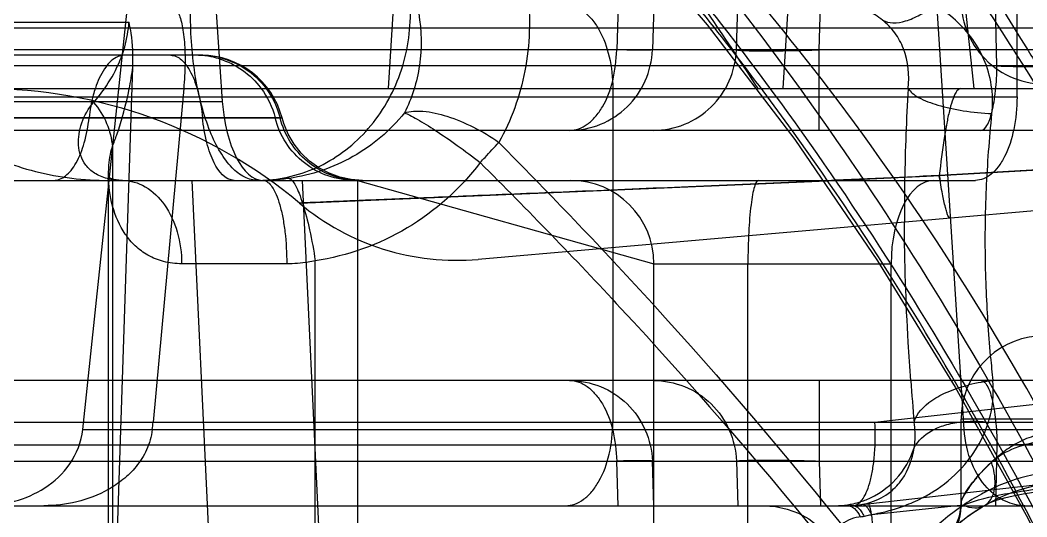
# Model space of a CAD drawing. Header units: millimetres. Extents: x 28656 to 29764, y -21384 to -20601.
# Drawn here: x 29213.08 to 29219.24, y -21151.91 to -21148.87 of the extents above; entities that cross this region are included whole.
import ezdxf

# ---------------------------------------------------------------- set-up
doc = ezdxf.new("R2010")
doc.units = ezdxf.units.MM
doc.header["$LTSCALE"] = 8
doc.layers.add('Cav-cor', color=30, linetype='Continuous')
doc.layers.add('dim', color=3, linetype='Continuous', lineweight=15)

# ---------------------------------------------------------------- blocks, each defined once
blk = doc.blocks.new('20160903.083224')
at = {"layer": 'Cav-cor', "color": 241}
for p, q in [((-10.2021, 10.3577), (-9.8694, 5.61)), ((-10.7225, 3.6033), (-10.2591, 7.9762)), ((-8.7085, 7.9853), (-8.8552, 5.6877)), ((-6.295, 7.9853), (-6.4418, 5.6877)), ((-5.3319, 3.6033), (-5.6117, 7.9853)), ((-5.5162, 7.9853), (-5.2727, 5.6877)), ((-5.0086, 5.6367), (-5.0086, 7.6767)), ((18.4409, 6.9834), (-8.3037, 4.6435)), ((-7.4476, 6.1977), (-7.4565, 5.9249)), ((-7.2301, 6.1977), (-7.2391, 5.9249)), ((-6.7251, 5.9249), (-6.7166, 6.1977)), ((-6.2189, 5.9249), (-6.2104, 6.1977)), ((-5.1311, 5.8265), (-5.1406, 6.1977)), ((3.1607, 6.058), (-15.4343, 6.058)), ((-11.9454, 6.0933), (-10.44, 6.0933)), ((-3.1048, 5.9249), (-37.0802, 5.9249)), ((-6.2189, 5.4327), (-6.2189, 5.9249)), ((-9.998, 5.8917), (-24.9916, 5.8917)), ((0.042, 5.8265), (-34.0756, 5.8265)), ((-10.5101, 2.9847), (-10.4166, 5.8188)), ((-60.4322, 5.6877), (18.6189, 5.6877)), ((-10.1057, 5.6877), (-10.2931, 3.6477)), ((-7.4811, 5.6877), (-7.4811, 3.6477)), ((-18.8148, 5.6367), (-5.0086, 5.6367)), ((-15.2625, 5.61), (-9.8694, 5.61)), ((-9.9902, 5.5092), (-16.0065, 5.5092)), ((-13.2299, 5.5092), (-10.6844, 5.5092)), ((-10.6844, 5.5092), (-9.8532, 5.5092)), ((-9.5042, 5.5092), (-9.9902, 5.5092)), ((-9.8532, 5.5092), (-9.5464, 5.5092)), ((-9.5464, 5.5092), (-9.5042, 5.5092)), ((-0.0595, 5.4327), (-47.8822, 5.4327)), ((-10.5421, 5.3323), (-10.5421, 2.9847)), ((-5.4841, 5.1561), (-4.5276, 5.2116)), ((-22.7161, 5.1267), (-5.2623, 5.1267)), ((-10.5653, 2.9847), (-10.5653, 5.1582)), ((-10.5623, 5.1427), (-10.564, 5.1474)), ((-10.5621, 5.1423), (-10.5623, 5.1427)), ((-10.0555, 5.1267), (-9.881, 1.4548)), ((-9.3809, 5.1267), (-9.214, 1.6135)), ((-9.0116, 5.1267), (-9.0818, 5.1317)), ((-9.0434, 5.1267), (-7.229, 4.6167)), ((-9.0434, 5.1267), (-9.0434, 2.7807)), ((-6.5897, 5.1061), (-6.1258, 5.1267)), ((-6.1258, 5.1267), (-5.5189, 5.1544)), ((-5.5189, 5.1544), (-5.4841, 5.1561)), ((-9.3975, 4.9878), (-7.5023, 5.0669)), ((-7.5023, 5.0669), (-6.5897, 5.1061)), ((-5.8775, 3.6477), (5.0257, 4.8746)), ((-9.301, 2.9847), (-9.301, 4.6349)), ((-9.4753, 4.6167), (-10.1181, 4.6167)), ((-7.229, 4.6167), (-5.7787, 4.6167)), ((-7.229, 0.4352), (-7.229, 4.6167)), ((-6.6544, 0.9447), (-6.6544, 4.6167)), ((-5.7787, 0.9447), (-5.7787, 4.6167)), ((4.2155, 4.2884), (-6.011, 3.1377)), ((-5.1699, 4.046), (-5.1705, 4.0539)), ((-0.0595, 3.9027), (-47.8822, 3.9027)), ((-6.2189, 3.9027), (-6.2189, 3.4105)), ((-5.1569, 3.9004), (-5.1571, 3.9027)), ((-43.546, 3.6477), (0.8934, 3.6477)), ((-4.8405, 3.6666), (-5.3505, 3.6666)), ((-5.3505, 3.1345), (-5.3505, 3.6666)), ((-10.7225, 3.6033), (-4.5302, 3.6033)), ((-34.0756, 3.509), (0.042, 3.509)), ((-5.1311, 3.509), (-5.1406, 3.1377)), ((-37.0802, 3.4105), (-3.5866, 3.4105)), ((-7.4476, 3.1377), (-7.4565, 3.4105)), ((-7.2301, 3.1377), (-7.2391, 3.4105)), ((-6.7251, 3.4105), (-6.7166, 3.1377)), ((-6.2189, 3.4105), (-6.2104, 3.1377)), ((-5.9536, 3.1463), (-5.9497, 3.1461)), ((-5.3368, 3.1417), (-5.8991, 3.0812)), ((-5.3506, 3.1446), (-5.3541, 3.1077)), ((-5.3505, 3.1535), (-5.3506, 3.1446)), ((-42.2032, 3.1377), (6.3337, 3.1377)), ((-5.8994, 3.084), (-5.8752, 2.8082))]:
    blk.add_line(p, q, dxfattribs=at)
for points in [[(-9.8432, 8.8902), (-9.3083, 8.4786), (-8.6731, 7.9402), (-8.0586, 7.3611), (-7.4682, 6.7406), (-6.9042, 6.0785), (-6.3684, 5.3757), (-5.8619, 4.6349), (-5.3865, 3.8614), (-4.943, 3.0612), (-4.532, 2.2405), (-4.1532, 1.4055), (-3.9482, 0.9172)], [(-9.0818, 5.1317), (-9.1506, 5.1464), (-9.2168, 5.1704), (-9.2791, 5.2033), (-9.3362, 5.2444), (-9.3872, 5.293), (-9.4309, 5.3482), (-9.4667, 5.4089), (-9.4937, 5.4739), (-9.5042, 5.5092)], [(-10.564, 5.1474), (-10.565, 5.1533), (-10.5653, 5.1585)], [(-10.5624, 5.1428), (-10.5627, 5.143), (-10.5625, 5.1428), (-10.5622, 5.1424)], [(-10.5339, 5.1321), (-10.5519, 5.1375), (-10.5604, 5.1415), (-10.5624, 5.1428)], [(-10.4791, 5.1267), (-10.5045, 5.1277), (-10.5339, 5.1321)], [(-5.3993, 2.9984), (-5.3989, 2.9989), (-5.3949, 3.003), (-5.3872, 3.0105), (-5.3758, 3.0208), (-5.3609, 3.0334), (-5.3426, 3.048), (-5.3205, 3.0647), (-5.294, 3.0836), (-5.2622, 3.1049), (-5.2244, 3.1285), (-5.1807, 3.1536), (-5.1316, 3.179), (-5.0776, 3.2038), (-5.0197, 3.2265), (-4.9591, 3.2458), (-4.8976, 3.2606), (-4.8379, 3.2703), (-4.8138, 3.2728)], [(-5.2066, 3.139), (-5.2015, 3.1418), (-5.172, 3.1562), (-5.1332, 3.171), (-5.0861, 3.1853), (-5.0319, 3.1986), (-4.9717, 3.2106), (-4.9069, 3.221), (-4.8383, 3.2298), (-4.8103, 3.2327)], [(-6.5577, 3.1377), (-6.4852, 3.1325), (-6.4141, 3.117), (-6.346, 3.0916), (-6.2821, 3.0567), (-6.2239, 3.0131), (-6.1724, 2.9616), (-6.1479, 2.931)], [(-5.3993, 2.9985), (-5.3992, 2.9986), (-5.3965, 3.0014), (-5.3905, 3.0074), (-5.3812, 3.016), (-5.3685, 3.027), (-5.3523, 3.0403), (-5.3327, 3.0556), (-5.3096, 3.0726), (-5.2832, 3.091), (-5.2536, 3.1104), (-5.2208, 3.1306), (-5.2065, 3.139)], [(-5.3541, 3.108), (-5.3614, 3.0753), (-5.3708, 3.0483)], [(-5.361, 3.0768), (-5.3699, 3.0507), (-5.3793, 3.0298), (-5.388, 3.0145), (-5.3946, 3.0045), (-5.3985, 2.9995), (-5.3993, 2.9985)]]:
    blk.add_lwpolyline(points, dxfattribs=at)
for centre, radius, start, end in [((-4.8405, 6.2264), 0.51, 180, 275), ((-10.0333, 5.3927), 0.499, 72.90318, 89.92688), ((-10.0031, 5.394), 0.4978, 76.44701, 89.9469), ((-9.998, 5.3817), 0.51, 14.47746, 90), ((-12.664, 6.1287), 2.2687, 348.76313, 352.14908), ((-11.3236, 2.6877), 3, 50.05717, 90), ((-11.4125, 6.2673), 1.0061, 318.73303, 324.7482), ((7.7569, 4.8931), 13.4549, 176.61428, 179.00513), ((-5.8451, 5.605), 0.6871, 354.13215, 7.00661), ((-10.4948, 5.4433), 0.3153, 255.40796, 256.45553), ((-10.4934, 5.4491), 0.3213, 256.45389, 256.97075), ((-10.4927, 5.4522), 0.3245, 256.97039, 257.2657), ((-9.0299, 5.6124), 0.4857, 266.56764, 268.4687), ((-9.03, 5.6071), 0.4804, 268.46932, 269.99865), ((-7.739, 4.6167), 0.51, 0, 90), ((6.7142, 4.9148), 12.4119, 179.02183, 180.19995), ((-0.4967, 5.9608), 5.0518, 189.1663, 189.52082), ((-8.4345, 6.1378), 1.5, 230.05717, 275), ((-4.8405, 3.6666), 0.51, 95, 180), ((12.4346, 5.5401), 17.6678, 184.85096, 185.31767), ((22.5123, 5.9727), 28.2466, 184.20398, 184.7213), ((-5.0715, 2.9254), 0.9786, 99.19993, 103.67892), ((-5.0651, 2.889), 1.0156, 95.19011, 99.23145), ((-5.083, 2.9749), 0.9278, 103.71052, 103.98674), ((-12.3196, 3.8319), 2.0349, 353.54971, 354.80776), ((-6.1223, 3.6458), 0.5087, 292.02772, 342.29816), ((-6.12, 3.6412), 0.5035, 270.02356, 278.60601), ((-6.1205, 3.6452), 0.5075, 278.59463, 282.27913), ((-6.1203, 3.6443), 0.5066, 282.27996, 282.60868), ((-6.1196, 3.6413), 0.5035, 282.60323, 288.11993), ((-6.0463, 3.6334), 0.4958, 275.6152, 280.76542), ((-6.119, 3.6392), 0.5013, 288.13201, 291.96462), ((-6.0351, 3.5757), 0.4371, 280.73733, 287.66204), ((-6.0404, 4.063), 0.9871, 290.31724, 297.1787), ((-5.6409, 3.1535), 0.2905, 356.43823, 359.99228), ((-6.0439, 3.6092), 0.4715, 270.02366, 275.61646), ((-6.0522, 3.0704), 0.0691, 58.59709, 59.5503), ((-6.021, 3.4812), 0.4154, 277.4391, 287.02015), ((-5.9773, 3.0911), 0.0628, 45.67642, 48.79008), ((-5.6565, 3.1345), 0.306, 274.99998, 359.99979), ((-4.5012, 1.8935), 1.5021, 124.45962, 124.61932), ((-4.5022, 1.8949), 1.5004, 124.02138, 124.45967)]:
    blk.add_arc(centre, radius, start, end, dxfattribs=at)
for centre, major_axis, ratio, start_param, end_param in [((-9.6474, 5.6367), (-0.0297, 0.5098), 0.437171, 1.597687, 3.116124), ((-5.5176, 4.6167), (0, 0.51), 0.511899, 0, 1.570796)]:
    blk.add_ellipse(centre, major_axis=major_axis, ratio=ratio, start_param=start_param, end_param=end_param, dxfattribs=at)
for points, knots in [([(-9.1067, 10.0429), (-8.9626, 9.9552), (-8.229, 9.5), (-6.5635, 8.4067), (-5.4759, 6.8065), (-4.8471, 5.7656), (-4.8005, 5.6877)], [0, 0, 0, 0, 0.081427, 0.416238, 0.956396, 1, 1, 1, 1]), ([(-10.1207, 9.5545), (-9.8148, 9.317), (-9.2103, 8.8253), (-8.3413, 8.0319), (-7.5148, 7.172), (-6.4719, 5.9268), (-5.308, 4.209), (-4.5359, 2.7291), (-4.1801, 1.9647)], [0, 0, 0, 0, 0.11932, 0.240027, 0.362394, 0.486577, 0.740192, 1, 1, 1, 1]), ([(-10.1599, 9.3711), (-9.8571, 9.136), (-9.2584, 8.6492), (-8.3979, 7.8637), (-7.5794, 7.0125), (-6.5467, 5.7797), (-5.3944, 4.0787), (-4.6299, 2.6132), (-4.2777, 1.8564)], [0, 0, 0, 0, 0.119319, 0.240023, 0.362387, 0.486569, 0.740188, 1, 1, 1, 1]), ([(-6.162, 5.6907), (-6.6389, 6.3157), (-7.6734, 7.4717), (-8.8808, 8.4464), (-9.5082, 8.8712)], [0, 0, 0, 0, 0.509232, 1, 1, 1, 1]), ([(-7.2609, 8.9214), (-6.7715, 8.7387), (-5.7987, 8.3435), (-4.3792, 7.64), (-3.0225, 6.7887), (-2.202, 6.086), (-1.8379, 5.6884)], [0, 0, 0, 0, 0.246225, 0.494656, 0.745836, 1, 1, 1, 1]), ([(-3.9667, 0.9904), (-4.2923, 1.7841), (-5.0076, 3.3167), (-6.1093, 5.1009), (-7.1074, 6.3873), (-8.1523, 7.5447), (-9.02, 8.3155), (-9.6232, 8.7803)], [0, 0, 0, 0, 0.264288, 0.519965, 0.644044, 0.765412, 1, 1, 1, 1]), ([(-7.2254, 8.6347), (-6.5895, 8.397), (-5.6455, 8.0023), (-4.4328, 7.3728), (-3.5501, 6.833), (-2.7134, 6.2108), (-2.0815, 5.6041), (-1.6437, 5.0544), (-1.2624, 4.4613), (-1.0456, 3.9758), (-0.9244, 3.6454)], [0, 0, 0, 0, 0.245438, 0.36917, 0.493689, 0.619106, 0.745482, 0.809054, 0.872754, 1, 1, 1, 1]), ([(-9.5606, 8.5824), (-9.4124, 8.4896), (-9.1173, 8.3021), (-8.682, 8.0096), (-8.2622, 7.6951), (-7.8706, 7.3456), (-7.5148, 6.9602), (-7.0773, 6.4155), (-6.7829, 5.9816), (-6.5946, 5.6877)], [0, 0, 0, 0, 0.125108, 0.250201, 0.375263, 0.500273, 0.625254, 0.750206, 1, 1, 1, 1]), ([(-5.9689, 7.2948), (-5.8222, 7.0972), (-5.5354, 6.6949), (-4.9859, 5.8664), (-4.3264, 4.7951), (-3.7649, 3.656), (-3.3852, 2.701), (-3.2131, 2.212), (-3.1324, 1.9647)], [0, 0, 0, 0, 0.121741, 0.244342, 0.491785, 0.743604, 0.871337, 1, 1, 1, 1]), ([(-8.0003, 6.2788), (-7.983, 6.1188), (-7.9933, 5.7976), (-8.1019, 5.4936), (-8.1787, 5.3586)], [0, 0, 0, 0, 0.508774, 1, 1, 1, 1]), ([(-10.188, 6.1977), (-10.1819, 6.1977), (-10.1681, 6.1933), (-10.1513, 6.1761), (-10.1367, 6.1499), (-10.124, 6.1144), (-10.1134, 6.0698), (-10.1019, 5.995), (-10.0984, 5.9345), (-10.0976, 5.8919)], [0, 0, 0, 0, 0.055108, 0.122318, 0.210273, 0.322316, 0.459008, 0.619261, 1, 1, 1, 1]), ([(-7.7704, 6.1977), (-7.7514, 6.1977), (-7.7115, 6.1904), (-7.656, 6.1598), (-7.6059, 6.1112), (-7.5453, 6.0216), (-7.4944, 5.878), (-7.4811, 5.7532), (-7.4811, 5.6877)], [0, 0, 0, 0, 0.089632, 0.186249, 0.294041, 0.414824, 0.692162, 1, 1, 1, 1]), ([(-5.8307, 6.1065), (-5.8598, 6.1297), (-5.9312, 6.1722), (-6.0123, 6.1915), (-6.0569, 6.1956)], [0, 0, 0, 0, 0.453838, 1, 1, 1, 1]), ([(-5.8307, 6.1065), (-5.8115, 6.0964), (-5.7628, 6.0859), (-5.6837, 6.0998), (-5.5976, 6.1386), (-5.5416, 6.1772), (-5.5132, 6.1998)], [0, 0, 0, 0, 0.188521, 0.413936, 0.685723, 1, 1, 1, 1]), ([(-5.1631, 5.6889), (-5.1699, 5.743), (-5.1966, 5.8487), (-5.2986, 6.0376), (-5.4225, 6.1463), (-5.5132, 6.1998)], [0, 0, 0, 0, 0.256106, 0.505485, 1, 1, 1, 1]), ([(-9.6523, 5.1267), (-9.6798, 5.1267), (-9.74, 5.1429), (-9.8184, 5.2064), (-9.8885, 5.3034), (-9.9492, 5.431), (-9.9991, 5.585), (-10.0498, 5.8249), (-10.064, 6.0162), (-10.064, 6.1467)], [0, 0, 0, 0, 0.070404, 0.152787, 0.253426, 0.3739, 0.512617, 0.666313, 1, 1, 1, 1]), ([(-9.6523, 5.1267), (-9.5304, 5.1267), (-9.3436, 5.168), (-9.1293, 5.2941), (-8.9386, 5.4657), (-8.7661, 5.7505), (-8.7191, 6.0145), (-8.7191, 6.1467)], [0, 0, 0, 0, 0.239388, 0.36175, 0.486162, 0.740145, 1, 1, 1, 1]), ([(-8.6682, 6.1467), (-8.6512, 6.0423), (-8.6463, 5.8318), (-8.7087, 5.6294), (-8.7558, 5.5397)], [0, 0, 0, 0, 0.510589, 1, 1, 1, 1]), ([(-5.6744, 5.6877), (-5.665, 5.7691), (-5.6774, 5.8934), (-5.7514, 6.0307), (-5.8025, 6.0841), (-5.8307, 6.1065)], [0, 0, 0, 0, 0.529411, 0.76679, 1, 1, 1, 1]), ([(-11.9454, 6.0933), (-11.9398, 6.0139), (-11.9027, 5.857), (-11.7844, 5.6502), (-11.623, 5.4801), (-11.3733, 5.3029), (-11.0173, 5.1626), (-10.7157, 5.1267), (-10.5659, 5.1267)], [0, 0, 0, 0, 0.12994, 0.258273, 0.38465, 0.509511, 0.75561, 1, 1, 1, 1]), ([(-10.5909, 5.6867), (-10.5575, 5.7341), (-10.5094, 5.8177), (-10.4591, 5.9553), (-10.4441, 6.043), (-10.4404, 6.0933)], [0, 0, 0, 0, 0.396982, 0.654488, 1, 1, 1, 1]), ([(-10.4165, 5.8189), (-10.4143, 5.8883), (-10.4174, 5.981), (-10.4347, 6.0715), (-10.44, 6.0933)], [0, 0, 0, 0, 0.755561, 1, 1, 1, 1]), ([(-7.7453, 5.4327), (-7.6809, 5.4327), (-7.5505, 5.4581), (-7.3846, 5.567), (-7.271, 5.7301), (-7.2413, 5.8601), (-7.2391, 5.9249)], [0, 0, 0, 0, 0.249234, 0.49891, 0.74922, 1, 1, 1, 1]), ([(-7.7453, 5.4327), (-7.7262, 5.4327), (-7.6871, 5.4389), (-7.6334, 5.4694), (-7.5849, 5.5157), (-7.5242, 5.6012), (-7.472, 5.7403), (-7.4601, 5.8613), (-7.4565, 5.9249)], [0, 0, 0, 0, 0.092658, 0.187031, 0.294087, 0.415, 0.691587, 1, 1, 1, 1]), ([(-7.2391, 5.9249), (-7.247, 5.9238), (-7.2704, 5.9235), (-7.3154, 5.9229), (-7.3799, 5.9236), (-7.4291, 5.9244), (-7.4565, 5.9249)], [0, 0, 0, 0, 0.110459, 0.320826, 0.622058, 1, 1, 1, 1]), ([(-7.2314, 5.4327), (-7.1669, 5.4327), (-7.0365, 5.4581), (-6.8706, 5.567), (-6.757, 5.7301), (-6.7274, 5.8601), (-6.7251, 5.9249)], [0, 0, 0, 0, 0.249234, 0.49891, 0.74922, 1, 1, 1, 1]), ([(-6.7251, 5.9249), (-6.719, 5.9233), (-6.7008, 5.9219), (-6.6663, 5.92), (-6.6168, 5.9191), (-6.5265, 5.9186), (-6.3923, 5.9202), (-6.2793, 5.923), (-6.2189, 5.9249)], [0, 0, 0, 0, 0.037716, 0.106952, 0.205603, 0.33051, 0.64182, 1, 1, 1, 1]), ([(-10.4679, 5.8917), (-10.4855, 5.8917), (-10.5362, 5.8767), (-10.6013, 5.8029), (-10.632, 5.7321), (-10.6459, 5.6905)], [0, 0, 0, 0, 0.186253, 0.534494, 1, 1, 1, 1]), ([(-10.1839, 5.8917), (-10.1727, 5.8917), (-10.1487, 5.8862), (-10.1161, 5.864), (-10.0861, 5.8293), (-10.059, 5.783), (-10.0352, 5.7263), (-10.0076, 5.6349), (-9.9954, 5.5607), (-9.9902, 5.5092)], [0, 0, 0, 0, 0.073416, 0.156703, 0.255768, 0.372888, 0.508046, 0.659645, 1, 1, 1, 1]), ([(-10.0976, 5.8919), (-10.0973, 5.8755), (-10.0971, 5.8074), (-10.1008, 5.7393), (-10.1056, 5.6877)], [0, 0, 0, 0, 0.24047, 1, 1, 1, 1]), ([(-9.8866, 5.8697), (-9.8367, 5.8543), (-9.7408, 5.8071), (-9.6644, 5.7325), (-9.633, 5.6905)], [0, 0, 0, 0, 0.499009, 1, 1, 1, 1]), ([(-9.8865, 5.8779), (-9.8307, 5.8644), (-9.7228, 5.8175), (-9.6374, 5.7366), (-9.6029, 5.6905)], [0, 0, 0, 0, 0.499007, 1, 1, 1, 1]), ([(-5.2293, 5.4327), (-5.2135, 5.4327), (-5.1909, 5.4607), (-5.174, 5.5013), (-5.1594, 5.5504), (-5.1477, 5.6092), (-5.1353, 5.7022), (-5.1316, 5.7758), (-5.1311, 5.8265)], [0, 0, 0, 0, 0.112784, 0.207748, 0.328988, 0.473724, 0.637629, 1, 1, 1, 1]), ([(-5.1311, 5.8265), (-5.0649, 5.8246), (-4.9363, 5.8218), (-4.7586, 5.8202), (-4.6301, 5.8209), (-4.553, 5.8235), (-4.5248, 5.8252), (-4.5137, 5.8265)], [0, 0, 0, 0, 0.32186, 0.62498, 0.863054, 0.945856, 1, 1, 1, 1]), ([(-10.6459, 5.6905), (-10.6505, 5.6767), (-10.6682, 5.6174), (-10.6791, 5.5562), (-10.6844, 5.5092)], [0, 0, 0, 0, 0.235517, 1, 1, 1, 1]), ([(-10.5421, 5.3323), (-10.5325, 5.3566), (-10.4895, 5.472), (-10.4577, 5.5915), (-10.4388, 5.6866)], [0, 0, 0, 0, 0.212194, 1, 1, 1, 1]), ([(-3.4864, 0.6352), (-3.811, 1.553), (-4.5712, 3.3154), (-5.5924, 4.9444), (-6.162, 5.6907)], [0, 0, 0, 0, 0.50906, 1, 1, 1, 1]), ([(-5.6744, 5.6877), (-5.6679, 5.6774), (-5.6478, 5.6571), (-5.5885, 5.6195), (-5.483, 5.5813), (-5.3322, 5.5491), (-5.2204, 5.5378), (-5.1616, 5.5348)], [0, 0, 0, 0, 0.067116, 0.153749, 0.384637, 0.676862, 1, 1, 1, 1]), ([(-5.354, 5.6877), (-5.3604, 5.6877), (-5.376, 5.6774), (-5.3914, 5.6494), (-5.408, 5.6062), (-5.424, 5.5468), (-5.44, 5.4712), (-5.4623, 5.3394), (-5.4756, 5.2324), (-5.4841, 5.1561)], [0, 0, 0, 0, 0.034542, 0.089823, 0.171911, 0.282173, 0.420701, 0.587049, 1, 1, 1, 1]), ([(3.5011, 5.6763), (3.5127, 5.6773), (3.438, 5.6726), (3.3947, 5.6706), (3.2633, 5.6629), (3.1326, 5.6554), (2.9445, 5.6446), (2.7119, 5.6312), (2.3363, 5.6095), (1.8664, 5.5823), (1.3017, 5.5496), (0.7367, 5.5169), (-0.0171, 5.4732), (-0.9596, 5.4186), (-2.0906, 5.353), (-3.5988, 5.2655), (-4.73, 5.1998), (-5.4841, 5.1561)], [0, 0, 0, 0, 0.003877, 0.010782, 0.02575, 0.041118, 0.056626, 0.087824, 0.119137, 0.181905, 0.24476, 0.307656, 0.370573, 0.496439, 0.622324, 0.748216, 1, 1, 1, 1]), ([(-10.5742, 5.1381), (-10.6013, 5.1452), (-10.6503, 5.1653), (-10.706, 5.216), (-10.7384, 5.2768), (-10.7513, 5.3427), (-10.7481, 5.411), (-10.725, 5.5028), (-10.6882, 5.5673), (-10.6563, 5.6038)], [0, 0, 0, 0, 0.147411, 0.272571, 0.388494, 0.503578, 0.621964, 0.744867, 1, 1, 1, 1]), ([(-10.6563, 5.6038), (-10.6237, 5.5652), (-10.5702, 5.4794), (-10.5458, 5.381), (-10.5421, 5.3323)], [0, 0, 0, 0, 0.507883, 1, 1, 1, 1]), ([(-5.0086, 5.6367), (-5.0086, 5.5701), (-5.0205, 5.445), (-5.0657, 5.3007), (-5.1195, 5.2113), (-5.163, 5.164), (-5.2109, 5.1339), (-5.2459, 5.1267), (-5.2623, 5.1267)], [0, 0, 0, 0, 0.324622, 0.608923, 0.728128, 0.830907, 0.919652, 1, 1, 1, 1]), ([(-8.7558, 5.5397), (-8.7191, 5.5496), (-8.6293, 5.5543), (-8.486, 5.5205), (-8.3305, 5.4548), (-8.2268, 5.3957), (-8.1787, 5.3592)], [0, 0, 0, 0, 0.184149, 0.426065, 0.707373, 1, 1, 1, 1]), ([(-10.9009, 5.1267), (-10.8885, 5.1267), (-10.8622, 5.1321), (-10.8257, 5.154), (-10.7919, 5.1887), (-10.7487, 5.2546), (-10.7079, 5.3628), (-10.6902, 5.4577), (-10.6844, 5.5092)], [0, 0, 0, 0, 0.079234, 0.167044, 0.268477, 0.385988, 0.668508, 1, 1, 1, 1]), ([(-9.7965, 5.1267), (-9.8507, 5.1267), (-9.909, 5.2042), (-9.9449, 5.2918), (-9.9729, 5.3839), (-9.985, 5.4578), (-9.9902, 5.5092)], [0, 0, 0, 0, 0.3623, 0.499764, 0.654259, 1, 1, 1, 1]), ([(-9.0601, 5.1267), (-9.115, 5.1267), (-9.2259, 5.1456), (-9.3737, 5.2263), (-9.4873, 5.3515), (-9.5327, 5.4553), (-9.5464, 5.5092)], [0, 0, 0, 0, 0.248356, 0.497846, 0.748545, 1, 1, 1, 1]), ([(-9.059, 5.1276), (-9.1115, 5.1307), (-9.2163, 5.154), (-9.3547, 5.2364), (-9.4606, 5.3583), (-9.5032, 5.4577), (-9.5163, 5.5092)], [0, 0, 0, 0, 0.248651, 0.498028, 0.748715, 1, 1, 1, 1]), ([(-8.7558, 5.5397), (-8.841, 5.4315), (-9.0573, 5.2484), (-9.3249, 5.1587), (-9.4612, 5.1388)], [0, 0, 0, 0, 0.499892, 1, 1, 1, 1]), ([(-8.7558, 5.5397), (-8.7444, 5.5355), (-8.7182, 5.5235), (-8.6543, 5.489), (-8.5572, 5.4279), (-8.4285, 5.339), (-8.3383, 5.2718), (-8.2923, 5.2361)], [0, 0, 0, 0, 0.06591, 0.155033, 0.39237, 0.68532, 1, 1, 1, 1]), ([(-5.201, 4.915), (-5.1998, 4.9675), (-5.1931, 5.1744), (-5.1773, 5.381), (-5.1616, 5.5348)], [0, 0, 0, 0, 0.253593, 1, 1, 1, 1]), ([(-8.2923, 5.2361), (-8.2823, 5.2465), (-8.2437, 5.2869), (-8.206, 5.3281), (-8.1787, 5.3592)], [0, 0, 0, 0, 0.258756, 1, 1, 1, 1]), ([(-8.1787, 5.3586), (-7.8861, 5.0645), (-6.737, 3.8665), (-5.6867, 2.5702), (-4.987, 1.54)], [0, 0, 0, 0, 0.249898, 1, 1, 1, 1]), ([(-10.5653, 5.1585), (-10.5653, 5.1735), (-10.5635, 5.232), (-10.5545, 5.2906), (-10.5421, 5.3323)], [0, 0, 0, 0, 0.256595, 1, 1, 1, 1]), ([(-8.2925, 5.2356), (-8.4125, 5.0759), (-8.7182, 4.8021), (-9.1044, 4.665), (-9.301, 4.6349)], [0, 0, 0, 0, 0.501085, 1, 1, 1, 1]), ([(-8.2925, 5.2356), (-8.0004, 4.9447), (-6.853, 3.7593), (-5.8035, 2.4756), (-5.1038, 1.4547)], [0, 0, 0, 0, 0.249893, 1, 1, 1, 1]), ([(-10.1181, 4.6167), (-10.1554, 4.6167), (-10.2273, 4.6252), (-10.3245, 4.6643), (-10.4037, 4.7234), (-10.4857, 4.8208), (-10.5495, 4.9683), (-10.5653, 5.0949), (-10.5653, 5.1583)], [0, 0, 0, 0, 0.14285, 0.27345, 0.396864, 0.51732, 0.757296, 1, 1, 1, 1]), ([(-10.479, 5.1267), (-10.4867, 5.1267), (-10.5153, 5.1274), (-10.5438, 5.1311), (-10.5642, 5.1357)], [0, 0, 0, 0, 0.268592, 1, 1, 1, 1]), ([(-10.479, 5.1267), (-10.4312, 5.1267), (-10.3285, 5.0957), (-10.2108, 4.9769), (-10.1353, 4.8099), (-10.1181, 4.6824), (-10.1181, 4.6167)], [0, 0, 0, 0, 0.209563, 0.444782, 0.712114, 1, 1, 1, 1]), ([(-9.4612, 5.1388), (-9.4746, 5.1368), (-9.5279, 5.13), (-9.5817, 5.1267), (-9.6219, 5.1267)], [0, 0, 0, 0, 0.252123, 1, 1, 1, 1]), ([(-9.6219, 5.1267), (-9.5992, 5.1267), (-9.5645, 5.0924), (-9.5378, 5.0374), (-9.5158, 4.9736), (-9.4984, 4.8971), (-9.4802, 4.7769), (-9.4753, 4.6819), (-9.4753, 4.6167)], [0, 0, 0, 0, 0.123387, 0.220224, 0.341664, 0.485173, 0.646536, 1, 1, 1, 1]), ([(-9.4612, 5.1388), (-9.4538, 5.1373), (-9.4378, 5.1229), (-9.4187, 5.0913), (-9.3974, 5.0434), (-9.3664, 4.9535), (-9.3317, 4.8158), (-9.3104, 4.6981), (-9.301, 4.6349)], [0, 0, 0, 0, 0.042116, 0.111082, 0.208707, 0.332584, 0.642952, 1, 1, 1, 1]), ([(-5.4841, 5.1561), (-5.7444, 5.144), (-6.2556, 5.1207), (-6.9973, 5.0882), (-7.6781, 5.0594), (-8.2674, 5.0349), (-8.6893, 5.0176), (-8.9631, 5.0061), (-9.1172, 4.9998), (-9.2361, 4.9945), (-9.3202, 4.9914), (-9.3701, 4.9885), (-9.3921, 4.9883), (-9.3975, 4.9878)], [0, 0, 0, 0, 0.199574, 0.391925, 0.568627, 0.721429, 0.843687, 0.89199, 0.931364, 0.961738, 0.983174, 0.995843, 1, 1, 1, 1]), ([(-6.5899, 5.1267), (-6.5952, 5.1267), (-6.6029, 5.1174), (-6.6093, 5.1037), (-6.6182, 5.0781), (-6.6273, 5.0357), (-6.641, 4.9437), (-6.6515, 4.8022), (-6.6544, 4.6818), (-6.6544, 4.6167)], [0, 0, 0, 0, 0.0306, 0.056721, 0.091007, 0.183988, 0.307006, 0.625513, 1, 1, 1, 1]), ([(-5.4184, 4.8959), (-5.4207, 4.8957), (-5.4267, 4.9016), (-5.4323, 4.9141), (-5.4397, 4.9351), (-5.4513, 4.9787), (-5.4669, 5.0534), (-5.478, 5.1185), (-5.4841, 5.1561)], [0, 0, 0, 0, 0.026189, 0.07767, 0.158504, 0.269183, 0.578558, 1, 1, 1, 1]), ([(-5.6583, 3.902), (-5.664, 3.9802), (-5.6856, 4.303), (-5.6968, 4.6265), (-5.6976, 4.8715)], [0, 0, 0, 0, 0.242516, 1, 1, 1, 1]), ([(-5.1705, 4.0539), (-5.1822, 4.1935), (-5.2013, 4.4803), (-5.2041, 4.7679), (-5.201, 4.915)], [0, 0, 0, 0, 0.487874, 1, 1, 1, 1]), ([(-9.301, 4.6349), (-9.3155, 4.6319), (-9.373, 4.6215), (-9.4316, 4.6167), (-9.4753, 4.6167)], [0, 0, 0, 0, 0.25268, 1, 1, 1, 1]), ([(-7.7453, 3.9027), (-7.6809, 3.9027), (-7.5505, 3.8773), (-7.3846, 3.7685), (-7.271, 3.6053), (-7.2413, 3.4753), (-7.2391, 3.4105)], [0, 0, 0, 0, 0.249234, 0.49891, 0.74922, 1, 1, 1, 1]), ([(-7.7453, 3.9027), (-7.7262, 3.9027), (-7.6871, 3.8965), (-7.6334, 3.8661), (-7.5849, 3.8197), (-7.5242, 3.7342), (-7.472, 3.5952), (-7.4601, 3.4742), (-7.4565, 3.4105)], [0, 0, 0, 0, 0.092658, 0.187031, 0.294087, 0.415, 0.691587, 1, 1, 1, 1]), ([(-7.2314, 3.9027), (-7.1669, 3.9027), (-7.0365, 3.8773), (-6.8706, 3.7685), (-6.757, 3.6053), (-6.7274, 3.4753), (-6.7251, 3.4105)], [0, 0, 0, 0, 0.249234, 0.49891, 0.74922, 1, 1, 1, 1]), ([(-5.2293, 3.9027), (-5.2135, 3.9027), (-5.1909, 3.8747), (-5.174, 3.8342), (-5.1594, 3.785), (-5.1477, 3.7263), (-5.1353, 3.6332), (-5.1316, 3.5596), (-5.1311, 3.509)], [0, 0, 0, 0, 0.112784, 0.207748, 0.328988, 0.473724, 0.637629, 1, 1, 1, 1]), ([(-5.1831, 3.649), (-5.177, 3.6687), (-5.1556, 3.7506), (-5.151, 3.8368), (-5.1569, 3.9004)], [0, 0, 0, 0, 0.244225, 1, 1, 1, 1]), ([(-5.6384, 3.6477), (-5.6235, 3.7029), (-5.548, 3.7768), (-5.4266, 3.8395), (-5.3489, 3.8648), (-5.3073, 3.8752)], [0, 0, 0, 0, 0.414216, 0.689478, 1, 1, 1, 1]), ([(-7.7704, 3.1377), (-7.7514, 3.1377), (-7.7115, 3.145), (-7.656, 3.1756), (-7.6059, 3.2242), (-7.5453, 3.3139), (-7.4944, 3.4575), (-7.4811, 3.5822), (-7.4811, 3.6477)], [0, 0, 0, 0, 0.089632, 0.186249, 0.294042, 0.414824, 0.692162, 1, 1, 1, 1]), ([(-6.0082, 3.138), (-5.984, 3.1408), (-5.9496, 3.176), (-5.9228, 3.2333), (-5.9028, 3.2971), (-5.888, 3.373), (-5.8748, 3.4911), (-5.8743, 3.5842), (-5.8775, 3.6477)], [0, 0, 0, 0, 0.132451, 0.230956, 0.352239, 0.494132, 0.65286, 1, 1, 1, 1]), ([(-5.6377, 3.4911), (-5.6357, 3.5033), (-5.6293, 3.5553), (-5.632, 3.6083), (-5.6384, 3.6477)], [0, 0, 0, 0, 0.236138, 1, 1, 1, 1]), ([(-5.6377, 3.4911), (-5.6157, 3.5357), (-5.5515, 3.5923), (-5.4471, 3.6336), (-5.385, 3.6457), (-5.3523, 3.6495)], [0, 0, 0, 0, 0.442059, 0.706599, 1, 1, 1, 1]), ([(-5.3523, 3.6495), (-5.3387, 3.6511), (-5.2824, 3.6558), (-5.2256, 3.6538), (-5.1831, 3.649)], [0, 0, 0, 0, 0.242748, 1, 1, 1, 1]), ([(-5.3486, 3.3662), (-5.2929, 3.4264), (-5.2303, 3.5197), (-5.1914, 3.6225), (-5.1831, 3.649)], [0, 0, 0, 0, 0.746803, 1, 1, 1, 1]), ([(-11.3379, 3.1377), (-11.2717, 3.1377), (-11.1371, 3.1555), (-10.9473, 3.2387), (-10.7868, 3.3863), (-10.7304, 3.5287), (-10.7225, 3.6033)], [0, 0, 0, 0, 0.237105, 0.478932, 0.731545, 1, 1, 1, 1]), ([(-10.2976, 3.6033), (-10.3027, 3.5606), (-10.3258, 3.4789), (-10.3917, 3.3758), (-10.4738, 3.2955), (-10.593, 3.2155), (-10.7565, 3.1535), (-10.8933, 3.1377), (-10.9607, 3.1377)], [0, 0, 0, 0, 0.146498, 0.283591, 0.412348, 0.535317, 0.770619, 1, 1, 1, 1]), ([(-4.8405, 3.5776), (-4.8778, 3.5724), (-4.9501, 3.5518), (-5.0464, 3.4999), (-5.1295, 3.4376), (-5.2003, 3.3715), (-5.2592, 3.3065), (-5.3053, 3.2467), (-5.3341, 3.2016), (-5.3473, 3.1715), (-5.3505, 3.1588), (-5.3505, 3.1534)], [0, 0, 0, 0, 0.164364, 0.32332, 0.474368, 0.615696, 0.744589, 0.856468, 0.944291, 0.976587, 1, 1, 1, 1]), ([(-4.961, 3.1377), (-5.0016, 3.1377), (-5.0893, 3.1582), (-5.2062, 3.2491), (-5.2991, 3.4022), (-5.3273, 3.5315), (-5.3319, 3.6033)], [0, 0, 0, 0, 0.187394, 0.401255, 0.667576, 1, 1, 1, 1]), ([(-5.165, 3.4039), (-5.1237, 3.4421), (-5.0171, 3.5003), (-4.9016, 3.5275), (-4.8405, 3.5372)], [0, 0, 0, 0, 0.476078, 1, 1, 1, 1]), ([(-5.1311, 3.509), (-5.0649, 3.5109), (-4.9363, 3.5137), (-4.7586, 3.5152), (-4.6301, 3.5145), (-4.553, 3.5119), (-4.5248, 3.5102), (-4.5137, 3.509)], [0, 0, 0, 0, 0.32186, 0.62498, 0.863054, 0.945856, 1, 1, 1, 1]), ([(-5.9025, 3.1593), (-5.8596, 3.173), (-5.7867, 3.2112), (-5.6847, 3.3214), (-5.6478, 3.4234), (-5.6377, 3.4911)], [0, 0, 0, 0, 0.302855, 0.538703, 1, 1, 1, 1]), ([(-7.2391, 3.4105), (-7.247, 3.4116), (-7.2704, 3.4119), (-7.3154, 3.4125), (-7.3799, 3.4118), (-7.4291, 3.411), (-7.4565, 3.4105)], [0, 0, 0, 0, 0.110459, 0.320826, 0.622058, 1, 1, 1, 1]), ([(-6.7251, 3.4105), (-6.719, 3.4122), (-6.7008, 3.4135), (-6.6663, 3.4154), (-6.6168, 3.4163), (-6.5265, 3.4168), (-6.3923, 3.4152), (-6.2793, 3.4124), (-6.2189, 3.4105)], [0, 0, 0, 0, 0.037716, 0.106952, 0.205603, 0.33051, 0.64182, 1, 1, 1, 1]), ([(-5.3261, 3.2132), (-5.3069, 3.2449), (-5.2563, 3.3117), (-5.199, 3.3724), (-5.165, 3.4039)], [0, 0, 0, 0, 0.444701, 1, 1, 1, 1]), ([(-5.1476, 3.2294), (-5.1449, 3.2422), (-5.1382, 3.301), (-5.1501, 3.3606), (-5.165, 3.4039)], [0, 0, 0, 0, 0.223123, 1, 1, 1, 1]), ([(-5.5895, 3.185), (-5.5662, 3.197), (-5.4785, 3.2467), (-5.3992, 3.3115), (-5.3486, 3.3662)], [0, 0, 0, 0, 0.26021, 1, 1, 1, 1]), ([(-4.8195, 3.3378), (-4.8524, 3.335), (-4.9779, 3.3169), (-5.0989, 3.273), (-5.1828, 3.2314)], [0, 0, 0, 0, 0.260848, 1, 1, 1, 1]), ([(-5.3505, 3.1534), (-5.3505, 3.1621), (-5.343, 3.1832), (-5.3328, 3.2021), (-5.3261, 3.2132)], [0, 0, 0, 0, 0.400062, 1, 1, 1, 1]), ([(-5.1828, 3.2314), (-5.1972, 3.2242), (-5.2517, 3.1959), (-5.3041, 3.1638), (-5.3416, 3.1384)], [0, 0, 0, 0, 0.262587, 1, 1, 1, 1]), ([(-5.3368, 3.1417), (-5.2558, 3.1737), (-5.0801, 3.2141), (-4.903, 3.2381), (-4.8117, 3.2476)], [0, 0, 0, 0, 0.486986, 1, 1, 1, 1]), ([(-5.2066, 3.139), (-5.1916, 3.1477), (-5.1644, 3.1748), (-5.1517, 3.2103), (-5.1476, 3.2294)], [0, 0, 0, 0, 0.468375, 1, 1, 1, 1]), ([(-5.9497, 3.1461), (-5.9486, 3.1458), (-5.9435, 3.1443), (-5.939, 3.1411), (-5.9359, 3.1384)], [0, 0, 0, 0, 0.215352, 1, 1, 1, 1]), ([(-5.9177, 3.1482), (-5.9159, 3.1484), (-5.9129, 3.1405), (-5.9093, 3.1296), (-5.9042, 3.1074), (-5.901, 3.091), (-5.8991, 3.0812)], [0, 0, 0, 0, 0.074683, 0.265514, 0.575484, 1, 1, 1, 1]), ([(-5.6301, 2.8519), (-5.5927, 2.8551), (-5.5184, 2.8757), (-5.4258, 2.9439), (-5.3649, 3.041), (-5.3505, 3.1162), (-5.3505, 3.1534)], [0, 0, 0, 0, 0.251026, 0.501731, 0.751433, 1, 1, 1, 1]), ([(-5.6301, 2.8519), (-5.6302, 2.8585), (-5.6247, 2.8747), (-5.6006, 2.9138), (-5.5459, 2.9744), (-5.4549, 3.0569), (-5.3798, 3.1129), (-5.3368, 3.1417)], [0, 0, 0, 0, 0.047642, 0.118246, 0.330338, 0.628634, 1, 1, 1, 1]), ([(-5.3368, 3.1417), (-5.3148, 3.1318), (-5.2707, 3.119), (-5.2243, 3.1287), (-5.2066, 3.139)], [0, 0, 0, 0, 0.539951, 1, 1, 1, 1]), ([(-6.0437, 3.1377), (-6.0369, 3.1377), (-6.0275, 3.1355), (-6.0193, 3.1312), (-6.0171, 3.13)], [0, 0, 0, 0, 0.733722, 1, 1, 1, 1]), ([(-6.0161, 3.1294), (-6.0116, 3.1266), (-5.9909, 3.1105), (-5.9767, 3.0877), (-5.9672, 3.0693)], [0, 0, 0, 0, 0.205548, 1, 1, 1, 1]), ([(-6.0094, 3.1377), (-6.0109, 3.1378), (-5.9997, 3.1358), (-5.9957, 3.1337), (-5.9837, 3.1287), (-5.9753, 3.1209), (-5.9677, 3.111), (-5.9568, 3.0948), (-5.9491, 3.0812), (-5.9444, 3.0714)], [0, 0, 0, 0, 0.047268, 0.15597, 0.278505, 0.395152, 0.51949, 0.661668, 1, 1, 1, 1]), ([(-5.8991, 3.0812), (-5.9031, 3.0807), (-5.9182, 3.0782), (-5.9331, 3.0746), (-5.9439, 3.0715)], [0, 0, 0, 0, 0.265495, 1, 1, 1, 1]), ([(-5.9334, 3.1361), (-5.9322, 3.1349), (-5.9271, 3.1296), (-5.9226, 3.1236), (-5.9194, 3.1189)], [0, 0, 0, 0, 0.22083, 1, 1, 1, 1]), ([(-5.9194, 3.1189), (-5.9177, 3.1164), (-5.9104, 3.1052), (-5.904, 3.0934), (-5.8994, 3.084)], [0, 0, 0, 0, 0.221298, 1, 1, 1, 1]), ([(-5.8994, 3.084), (-5.8818, 3.087), (-5.8134, 3.1001), (-5.7462, 3.1194), (-5.6977, 3.1374)], [0, 0, 0, 0, 0.256597, 1, 1, 1, 1]), ([(-5.9439, 3.0715), (-5.9871, 3.0693), (-6.0542, 3.0509), (-6.1186, 2.9903), (-6.1398, 2.9513), (-6.1479, 2.931)], [0, 0, 0, 0, 0.497991, 0.748899, 1, 1, 1, 1])]:
    blk.add_open_spline(points, degree=3, knots=knots, dxfattribs=at)
for points in [[(-9.633, 5.6905), (-9.5928, 5.6369), (-9.5629, 5.5741), (-9.5464, 5.5092)], [(-9.6029, 5.6905), (-9.5627, 5.6369), (-9.5328, 5.5741), (-9.5163, 5.5092)], [(-5.3819, 3.0199), (-5.3642, 3.0557), (-5.3535, 3.0956), (-5.351, 3.1354)]]:
    blk.add_open_spline(points, degree=3, dxfattribs=at)

msp = doc.modelspace()

# ---------------------------------------------------------------- linework, layer by layer
at = {"layer": 'Cav-cor', "color": 241}
msp.add_line((29143.2801, -21149.2889), (29263.2801, -21149.2889), dxfattribs=at)

# ---------------------------------------------------------------- block references
at = {"layer": 'dim'}
msp.add_blockref('20160903.083224', (29224.1868, -21154.9766), dxfattribs=at)

doc.saveas('drawing.dxf')
